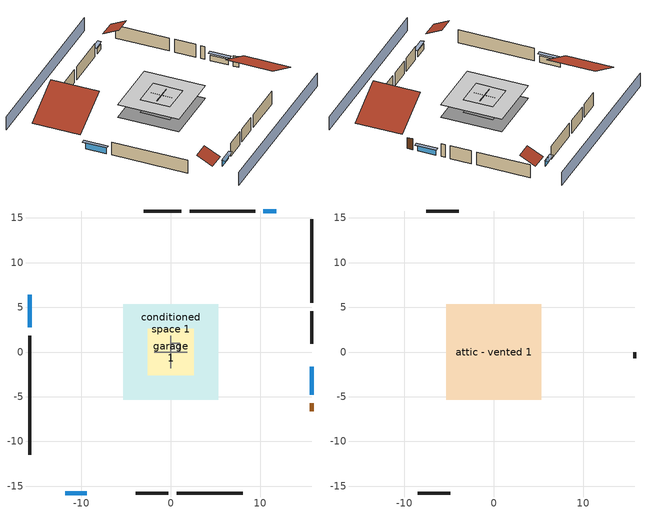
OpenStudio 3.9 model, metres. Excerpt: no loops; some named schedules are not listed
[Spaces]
garage 1
 floor foundation (Slab1 construction): -2.59,-2.59 -2.59,2.59 2.59,2.59 2.59,-2.59 z0
 wall outside (Wall1 construction): 9.43,15.78 2.12,15.78 z0:2.44
 wall outside (Wall2 construction): 15.78,0.91 15.78,4.57 z0:2.44
 wall outside (Wall12 construction): -3.92,-15.78 -0.27,-15.78 z0:2.44
 wall to conditioned space 1 (Wall5 construction Reversed): 0,1.83 0,-1.83 z0:2.44
 wall to conditioned space 1 (Wall6 construction Reversed): -1.83,0 1.83,0 z0:2.44
conditioned space 1
 floor foundation (Slab2 construction): -5.34,-5.34 -5.34,5.34 5.34,5.34 5.34,-5.34 z0
 wall outside (Wall3 construction): -15.78,1.84 -15.78,-11.49 z0:2.44
 wall outside (Wall4 construction): 1.19,15.78 -3,15.78 z0:2.44
 wall outside (Wall7 construction): 15.78,5.5 15.78,14.85 z0:2.44
 wall outside (Wall8 construction): 0.66,-15.78 8.07,-15.78 z0:2.44
 wall outside (AdiabaticWallConstruction): -15.78,6.41 -15.78,2.77 z0:1.22; 11.79,15.78 10.36,15.78 z0:0.98; 15.78,-4.79 15.78,-1.63 z0:1.07; -11.79,-15.78 -9.41,-15.78 z0:1.04
 wall outside (AdiabaticWallConstruction 1): 15.78,-6.63 15.78,-5.71 z0:2.03
 window (WindowConstruction): -15.78,6.4 -15.78,2.77 z0:1.22
 window (WindowConstruction 1): 11.79,15.78 10.36,15.78 z0:0.98
 window (WindowConstruction 2): 15.78,-4.79 15.78,-1.63 z0:1.07
 window (WindowConstruction 3): -11.79,-15.78 -9.41,-15.78 z0:1.04
 door (Door): 15.78,-6.63 15.78,-5.72 z0:2.03
furnace airloop ret air space
 floor adiabatic (AdiabaticConst): 0,0 0,1 1,1 1,0 z0
 wall adiabatic (AdiabaticConst): 0,1 0,0 1,0 1,1 0,1 z0:1
 ceiling adiabatic (AdiabaticConst): 1,0 1,1 0,1 0,0 z1
attic - vented 1
 floor to garage 1 (Floor1 construction): -2.59,-2.59 -2.59,2.59 2.59,2.59 2.59,-2.59 z2.44
 floor to conditioned space 1 (Floor2 construction Reversed): -5.34,-5.34 -5.34,5.34 5.34,5.34 5.34,-5.34 z2.44
 wall outside (Wall9 construction): -3.93,15.78 -7.56,15.78 z0:2.44
 wall outside (Wall10 construction): -8.48,-15.78 -4.85,-15.78 z0:2.44
 wall outside (Wall11 construction): 15.78,-0.71 15.78,-0.02 z0:2.44
 roof outside (Roof1 construction): -15.78,7.33,2.44 -8.23,7.33,6.21 -8.23,15.78,6.21 -15.78,15.78,2.44
 roof outside (Roof2 construction): 12.72,15.78,2.44 12.72,13.04,3.81 15.78,13.04,3.81 15.78,15.78,2.44
 roof outside (Roof3 construction): -12.72,-15.78,2.44 -12.72,-13.04,3.81 -15.78,-13.04,3.81 -15.78,-15.78,2.44
 roof outside (Roof4 construction): 15.78,-7.56,2.44 8.43,-7.56,6.11 8.43,-15.78,6.11 15.78,-15.78,2.44
shading: -15.78,-20.35 15.78,-20.35 / 15.78,20.35 -15.78,20.35 z0:2.44; -15.78,2.47 -15.78,6.71 -16.38,6.71 -16.38,2.47 z1.52; 10.06,15.78 12.09,15.78 12.09,16.38 10.06,16.38 z1.28; 15.78,-1.33 15.78,-5.09 16.38,-5.09 16.38,-1.33 z1.37; -9.11,-15.78 -12.09,-15.78 -12.09,-16.38 -9.11,-16.38 z1.34
[Site]
Portland Intl Arpt_OR: Latitude {deg}=45.59; Longitude {deg}=-122.6; Time Zone {hr}=-8; Elevation {m}=33; Terrain=Suburbs; Keep Site Location Information=Yes
[Site:GroundTemperature:Shallow]
10.2558, 8.96328, 8.85977, 9.47314, 11.9355, 14.3863, 16.5111, 17.8571, 17.9714, 16.8767, 14.8061, 12.4304
[Site:WaterMainsTemperature]
Calculation Method=Schedule; Temperature Schedule=mains temperature schedule
[Building]
Building 1
[Material] Roughness=Rough
Name | Thickness {m} | Conductivity {W/m-K} | Density {kg/m3} | Specific Heat {J/kg-K} | Thermal Absorptance | Solar Absorptance | Visible Absorptance
asphalt or fiberglass shingles | 0.00635 | 0.162714 | 1121.4 | 1465.45 | 0.9 | 0.85 | 0.85
roof rigid ins | 0.00281632 | 0.029427 | 32.04 | 1214.23 | 0.9 | 0.7 | 0.7
osb sheathing 0.5 in. | 0.0127 | 0.115458 | 512.64 | 1214.23 | 0.9 | 0.6 | 0.6
wood siding | 0.0254 | 0.102417 | 544.68 | 1172.36 | 0.9 | 0.85 | 0.85
osb sheathing 0.5 in. 1 | 0.0127 | 0.115458 | 512.64 | 1214.23 | 0.9 | 0.7 | 0.7
wall stud and cavity | 0.1397 | 0.727959 | 139.0536 | 1170.24 | 0.9 | 0.6 | 0.6
wall stud and cavity 1 | 0.1397 | 0.550994 | 139.0536 | 1170.24 | 0.9 | 0.7 | 0.7
gypsum board | 0.0127 | 0.160291 | 801 | 837.4 | 0.9 | 0.6 | 0.6
osb sheathing 0.5 in. 2; osb sheathing 0.5 in. 3 | 0.0127 | 0.115458 | 512.64 | 1214.23
wall stud and cavity 2 | 0.1397 | 0.335416 | 139.0536 | 1170.24 | 0.9 | 0.7 | 0.7
ceiling stud and cavity | 0.1397 | 1.39189 | 65.682 | 1177.47 | 0.9 | 0.7 | 0.7
ceiling loosefill ins | 0.338667 | 0.0480833 | 16.02 | 1046.75 | 0.9 | 0.7 | 0.7
ceiling stud and cavity 1 | 0.1397 | 0.0920385 | 65.682 | 1177.47 | 0.9 | 0.7 | 0.7
concrete 4.0 in. | 0.1016 | 1.803125 | 2242.8 | 837.4 | 0.9 | 0.7 | 0.7
floor covering | 0.0127 | 0.0450781 | 54.468 | 1339.84 | 0.9 | 0.9 | 0.9
wood siding 1; wood siding 2 | 0.0254 | 0.102417 | 544.68 | 1172.36
wall rigid ins | 0.512978 | 0.029427 | 32.04 | 1214.23 | 0.9 | 0.7 | 0.7
wall stud and cavity 3 | 0.0889 | 0.380278 | 52.3479 | 1209.89 | 0.9 | 0.7 | 0.7
door material | 0.04445 | 0.0612267 | 512.64 | 1214.23 | 0.9 | 0.7 | 0.7
wall stud and cavity 4 | 0.0889 | 0.391764 | 83.0341 | 1211.67 | 0.9 | 0.7 | 0.7
furniture material conditioned space 1; furniture material garage 1 | 0.1524 | 0.115458 | 640.8 | 1214.23 | 0.9 | 0.6 | 0.6
[Construction]
Roof1 construction; Roof2 construction; Roof3 construction; Roof4 construction: asphalt or fiberglass shingles, roof rigid ins, osb sheathing 0.5 in.
Wall1 construction; Wall2 construction: wood siding, osb sheathing 0.5 in. 1, wall stud and cavity
Wall3 construction; Wall4 construction: wood siding, osb sheathing 0.5 in. 1, wall stud and cavity 1, gypsum board
Wall5 construction Reversed: gypsum board, wall stud and cavity 2, osb sheathing 0.5 in. 2
Wall6 construction Reversed: gypsum board, wall stud and cavity 2, osb sheathing 0.5 in. 3
Wall7 construction; Wall8 construction: wood siding, osb sheathing 0.5 in. 3, wall stud and cavity 1, gypsum board
Wall9 construction; Wall10 construction; Wall11 construction; Wall12 construction: wood siding, osb sheathing 0.5 in. 3, wall stud and cavity
Floor1 construction: ceiling stud and cavity
Floor2 construction Reversed: gypsum board, ceiling stud and cavity 1, ceiling loosefill ins
Slab1 construction: concrete 4.0 in.
Slab2 construction: concrete 4.0 in., floor covering
WindowConstruction; WindowConstruction 1; WindowConstruction 2; WindowConstruction 3: WindowMaterial
AdiabaticWallConstruction: wood siding 1, wall rigid ins, wall stud and cavity 3, gypsum board
Door: door material
AdiabaticWallConstruction 1: wood siding 2, wall rigid ins, wall stud and cavity 3, gypsum board
PartitionWallConstruction: gypsum board, wall stud and cavity 4, gypsum board
furniture construction conditioned space 1: furniture material conditioned space 1
furniture construction garage 1: furniture material garage 1
AdiabaticConst: Adiabatic
[WindowMaterial:SimpleGlazingSystem]
WindowMaterial: U-Factor {W/m2-K}=4.31528; Solar Heat Gain Coefficient=0.67
[Material:NoMass]
Adiabatic: Roughness=Rough; Thermal Resistance {m2-K/W}=176.1
[ThermalZone] Multiplier=1; Use Ideal Air Loads=No
Name | Volume {m3} | Thermostat
conditioned space | 278.185 | conditioned space temperature setpoint
attic - vented | 124.583
garage | 65.242
furnace airloop ret air zone | 1
[Sizing:Zone] Zone Cooling Design Supply Air Temperature Input Method=SupplyAirTemperature; Zone Cooling Design Supply Air Temperature {C}=14; Zone Cooling Design Supply Air Temperature Difference {deltaC}=11.11; Zone Heating Design Supply Air Temperature Input Method=SupplyAirTemperature; Zone Heating Design Supply Air Temperature {C}=40; Zone Heating Design Supply Air Temperature Difference {deltaC}=11.11; Zone Cooling Design Supply Air Humidity Ratio {kg-H2O/kg-air}=0.0085; Zone Heating Design Supply Air Humidity Ratio {kg-H2O/kg-air}=0.008; Cooling Design Air Flow Method=DesignDay; Heating Design Air Flow Method=DesignDay; Account for Dedicated Outdoor Air System=No; Dedicated Outdoor Air System Control Strategy=NeutralSupplyAir; Dedicated Outdoor Air Low Setpoint Temperature for Design {C}=autosize; Dedicated Outdoor Air High Setpoint Temperature for Design {C}=autosize; Zone Load Sizing Method=Sensible Load Only No Latent Load; Zone Latent Cooling Design Supply Air Humidity Ratio Input Method=HumidityRatioDifference; Zone Cooling Design Supply Air Humidity Ratio Difference {kgWater/kgDryAir}=0.005; Zone Latent Heating Design Supply Air Humidity Ratio Input Method=HumidityRatioDifference; Zone Humidification Design Supply Air Humidity Ratio Difference {kgWater/kgDryAir}=0.005; Sizing Option=Coincident
attic - vented; garage; furnace airloop ret air zone
[Space]
Name | Thermal Zone | Volume {m3}
conditioned space 1 | conditioned space | 278.185
attic - vented 1 | attic - vented | 124.583
garage 1 | garage | 65.242
furnace airloop ret air space | furnace airloop ret air zone
[ThermostatSetpoint:DualSetpoint]
conditioned space temperature setpoint: Heating Setpoint Temperature Schedule=heating setpoint; Cooling Setpoint Temperature Schedule=cooling setpoint; Temperature Difference Between Cutout And Setpoint {deltaC}=0
[Foundation:Kiva] Wall Height Above Grade {m}=0.1016; Wall Depth Below Slab {m}=0.2032
Name | Initial Indoor Air Temperature {C}
Foundation Kiva 1 | 13.4258
Foundation Kiva 2 | 20.5556
[Foundation:Kiva:Settings]
Soil Conductivity {W/m-K}=1.3848; Soil Density {kg/m3}=1842.3; Soil Specific Heat {J/kg-K}=418.7; Ground Solar Absorptivity=0.9; Ground Thermal Absorptivity=0.9; Ground Surface Roughness {m}=0.03; Far-Field Width {m}=40; Deep-Ground Boundary Condition=ZeroFlux; Deep-Ground Depth {m}=40; Minimum Cell Dimension {m}=0.2; Maximum Cell Growth Coefficient=3; Simulation Timestep=Timestep
[SurfaceProperty:ExposedFoundationPerimeter] Exposed Perimeter Calculation Method=TotalExposedPerimeter
Name | Total Exposed Perimeter {m}
Slab1 | 14.6304
Slab2 | 39.80688
[SurfaceProperty:IncidentSolarMultiplier] Incident Solar Multiplier=1; Incident Solar Multiplier Schedule=trans schedule winter=0.85 summer=0.7
Window1; Window2; Window3; Window4
[InternalMass:Definition] Design Level Calculation Method=SurfaceArea
Name | Construction | Surface Area {m2}
partition wall mass | PartitionWallConstruction | 114.085
furniture mass conditioned space 1 | furniture construction conditioned space 1 | 45.63397
furniture mass garage 1 | furniture construction garage 1 | 2.67561
[InternalMass] Multiplier=1
Name | Internal Mass Definition | Space or SpaceType
partition wall mass | partition wall mass | conditioned space 1
furniture mass conditioned space 1 | furniture mass conditioned space 1 | conditioned space 1
furniture mass garage 1 | furniture mass garage 1 | garage 1
[EnergyManagementSystem:Sensor]
Name | Output Variable or Output Meter Index Key | Output Variable or Output Meter
water_heater_amb_temp; fridge_tin_s_1 | garage | Zone Mean Air Temperature
water_heater_amb_rh | garage | Zone Air Relative Humidity
water_heater_T_set | water heater setpoint | Schedule Value
out_pb_s |  | Site Outdoor Air Barometric Pressure
out_wt_s |  | Site Outdoor Air Humidity Ratio
site_vw_s |  | Site Wind Speed
cool_season | cooling season schedule | Schedule Value
furnace_airloop_AH_MFR_s | Node 15 | System Node Mass Flow Rate
furnace_airloop_AH_VFR_s | Node 15 | System Node Current Density Volume Flow Rate
furnace_airloop_AH_Tout_s | Node 15 | System Node Temperature
furnace_airloop_AH_Wout_s | Node 15 | System Node Humidity Ratio
furnace_airloop_RA_T_s | Node 18 | System Node Temperature
furnace_airloop_Ra_W_s | Node 18 | System Node Humidity Ratio
furnace_airloop_0_DZ_T_s | attic - vented | Zone Air Temperature
furnace_airloop_0_DZ_W_s | attic - vented | Zone Mean Air Humidity Ratio
natural_vent_s | natural vent schedule | Schedule Value
htg_sp_s | heating setpoint | Schedule Value
clg_sp_s | cooling setpoint | Schedule Value
mech_vent_range_fan_0_sch_s | mech vent range fan 0 schedule | Schedule Value
mech_vent_bath_fan_0_sch_s | mech vent bath fan 0 schedule | Schedule Value
clothes_dryer_exhaust_0_sch_s | clothes_dryer | Schedule Value
site_temp | Environment | Site Outdoor Air Drybulb Temperature
discharge_sch_sensor | electric_vehicle_discharging | Schedule Value
charge_sch_sensor | electric_vehicle_charging | Schedule Value
soc_sensor | Vehicle1 li ion | Electric Storage Charge Fraction
htg_load_cond |  | Heating:EnergyTransfer:Zone:CONDITIONED SPACE
clg_load_cond |  | Cooling:EnergyTransfer:Zone:CONDITIONED SPACE
htg_load_duct |  | Heating:EnergyTransfer:Zone:FURNACE AIRLOOP RET AIR ZONE
clg_load_duct |  | Cooling:EnergyTransfer:Zone:FURNACE AIRLOOP RET AIR ZONE
s_conv | Floor2 | Surface Inside Face Convection Heat Gain Energy
s_ig | Floor2 | Surface Inside Face Internal Gains Radiation Heat Gain Energy
s_sol | Floor2 | Surface Inside Face Solar Radiation Heat Gain Energy
s_lgt | Floor2 | Surface Inside Face Lights Radiation Heat Gain Energy
s_surf | Floor2 | Surface Inside Face Net Surface Thermal Radiation Heat Gain Energy
s_conv_1 | Slab2 | Surface Inside Face Convection Heat Gain Energy
s_ig_1 | Slab2 | Surface Inside Face Internal Gains Radiation Heat Gain Energy
s_sol_1 | Slab2 | Surface Inside Face Solar Radiation Heat Gain Energy
s_lgt_1 | Slab2 | Surface Inside Face Lights Radiation Heat Gain Energy
s_surf_1 | Slab2 | Surface Inside Face Net Surface Thermal Radiation Heat Gain Energy
ss_sol | Door1 | Surface Inside Face Solar Radiation Heat Gain Energy
ss_lgt | Door1 | Surface Inside Face Lights Radiation Heat Gain Energy
ss_conv | Door1 | Surface Inside Face Convection Heat Gain Energy
ss_ig | Door1 | Surface Inside Face Internal Gains Radiation Heat Gain Energy
ss_surf | Door1 | Surface Inside Face Net Surface Thermal Radiation Heat Gain Energy
ss_conv_1 | Window1 | Surface Inside Face Convection Heat Gain Energy
ss_ig_1 | Window1 | Surface Inside Face Internal Gains Radiation Heat Gain Energy
ss_surf_1 | Window1 | Surface Inside Face Net Surface Thermal Radiation Heat Gain Energy
ss_trans_in | Window1 | Surface Window Transmitted Solar Radiation Rate
ss_back_out | Window1 | Surface Window Shortwave from Zone Back Out Window Heat Transfer Rate
ss_trans_out | Window1 | Surface Inside Face Initial Transmitted Diffuse Transmitted Out Window Solar Radiation Rate
ss_conv_2 | Window2 | Surface Inside Face Convection Heat Gain Energy
ss_ig_2 | Window2 | Surface Inside Face Internal Gains Radiation Heat Gain Energy
ss_surf_2 | Window2 | Surface Inside Face Net Surface Thermal Radiation Heat Gain Energy
ss_trans_in_1 | Window2 | Surface Window Transmitted Solar Radiation Rate
ss_back_out_1 | Window2 | Surface Window Shortwave from Zone Back Out Window Heat Transfer Rate
ss_trans_out_1 | Window2 | Surface Inside Face Initial Transmitted Diffuse Transmitted Out Window Solar Radiation Rate
ss_conv_3 | Window3 | Surface Inside Face Convection Heat Gain Energy
ss_ig_3 | Window3 | Surface Inside Face Internal Gains Radiation Heat Gain Energy
ss_surf_3 | Window3 | Surface Inside Face Net Surface Thermal Radiation Heat Gain Energy
ss_trans_in_2 | Window3 | Surface Window Transmitted Solar Radiation Rate
ss_back_out_2 | Window3 | Surface Window Shortwave from Zone Back Out Window Heat Transfer Rate
ss_trans_out_2 | Window3 | Surface Inside Face Initial Transmitted Diffuse Transmitted Out Window Solar Radiation Rate
ss_conv_4 | Window4 | Surface Inside Face Convection Heat Gain Energy
ss_ig_4 | Window4 | Surface Inside Face Internal Gains Radiation Heat Gain Energy
ss_surf_4 | Window4 | Surface Inside Face Net Surface Thermal Radiation Heat Gain Energy
ss_trans_in_3 | Window4 | Surface Window Transmitted Solar Radiation Rate
ss_back_out_3 | Window4 | Surface Window Shortwave from Zone Back Out Window Heat Transfer Rate
ss_trans_out_3 | Window4 | Surface Inside Face Initial Transmitted Diffuse Transmitted Out Window Solar Radiation Rate
s_conv_2 | Wall3 | Surface Inside Face Convection Heat Gain Energy
s_ig_2 | Wall3 | Surface Inside Face Internal Gains Radiation Heat Gain Energy
s_sol_2 | Wall3 | Surface Inside Face Solar Radiation Heat Gain Energy
s_lgt_2 | Wall3 | Surface Inside Face Lights Radiation Heat Gain Energy
s_surf_2 | Wall3 | Surface Inside Face Net Surface Thermal Radiation Heat Gain Energy
s_conv_3 | Wall4 | Surface Inside Face Convection Heat Gain Energy
s_ig_3 | Wall4 | Surface Inside Face Internal Gains Radiation Heat Gain Energy
s_sol_3 | Wall4 | Surface Inside Face Solar Radiation Heat Gain Energy
s_lgt_3 | Wall4 | Surface Inside Face Lights Radiation Heat Gain Energy
s_surf_3 | Wall4 | Surface Inside Face Net Surface Thermal Radiation Heat Gain Energy
s_conv_4 | Wall5 | Surface Inside Face Convection Heat Gain Energy
s_ig_4 | Wall5 | Surface Inside Face Internal Gains Radiation Heat Gain Energy
s_sol_4 | Wall5 | Surface Inside Face Solar Radiation Heat Gain Energy
s_lgt_4 | Wall5 | Surface Inside Face Lights Radiation Heat Gain Energy
s_surf_4 | Wall5 | Surface Inside Face Net Surface Thermal Radiation Heat Gain Energy
s_conv_5 | Wall6 | Surface Inside Face Convection Heat Gain Energy
s_ig_5 | Wall6 | Surface Inside Face Internal Gains Radiation Heat Gain Energy
s_sol_5 | Wall6 | Surface Inside Face Solar Radiation Heat Gain Energy
s_lgt_5 | Wall6 | Surface Inside Face Lights Radiation Heat Gain Energy
s_surf_5 | Wall6 | Surface Inside Face Net Surface Thermal Radiation Heat Gain Energy
s_conv_6 | Wall7 | Surface Inside Face Convection Heat Gain Energy
s_ig_6 | Wall7 | Surface Inside Face Internal Gains Radiation Heat Gain Energy
s_sol_6 | Wall7 | Surface Inside Face Solar Radiation Heat Gain Energy
s_lgt_6 | Wall7 | Surface Inside Face Lights Radiation Heat Gain Energy
s_surf_6 | Wall7 | Surface Inside Face Net Surface Thermal Radiation Heat Gain Energy
s_conv_7 | Wall8 | Surface Inside Face Convection Heat Gain Energy
s_ig_7 | Wall8 | Surface Inside Face Internal Gains Radiation Heat Gain Energy
s_sol_7 | Wall8 | Surface Inside Face Solar Radiation Heat Gain Energy
s_lgt_7 | Wall8 | Surface Inside Face Lights Radiation Heat Gain Energy
s_surf_7 | Wall8 | Surface Inside Face Net Surface Thermal Radiation Heat Gain Energy
im_conv | furniture mass conditioned space 1 | Surface Inside Face Convection Heat Gain Energy
im_ig | furniture mass conditioned space 1 | Surface Inside Face Internal Gains Radiation Heat Gain Energy
im_sol | furniture mass conditioned space 1 | Surface Inside Face Solar Radiation Heat Gain Energy
im_lgt | furniture mass conditioned space 1 | Surface Inside Face Lights Radiation Heat Gain Energy
im_surf | furniture mass conditioned space 1 | Surface Inside Face Net Surface Thermal Radiation Heat Gain Energy
im_conv_1 | partition wall mass | Surface Inside Face Convection Heat Gain Energy
im_ig_1 | partition wall mass | Surface Inside Face Internal Gains Radiation Heat Gain Energy
im_sol_1 | partition wall mass | Surface Inside Face Solar Radiation Heat Gain Energy
im_lgt_1 | partition wall mass | Surface Inside Face Lights Radiation Heat Gain Energy
im_surf_1 | partition wall mass | Surface Inside Face Net Surface Thermal Radiation Heat Gain Energy
airflow_gain | infil flow | Infiltration Sensible Heat Gain Energy
airflow_loss | infil flow | Infiltration Sensible Heat Loss Energy
airflow_gain_1 | natural vent flow | Infiltration Sensible Heat Gain Energy
airflow_loss_1 | natural vent flow | Infiltration Sensible Heat Loss Energy
airflow_gain_2 | whole house fan flow | Infiltration Sensible Heat Gain Energy
[OtherEquipment:Definition] Design Level Calculation Method=EquipmentLevel
Name | Design Level {W} | Fraction Latent | Fraction Radiant | Fraction Lost
water heater sens; furnace airloop_0 SupSensLkToCond; furnace airloop_0 SupCondToLv; furnace airloop_0 RetCondToRP; furnace airloop_0 RetSensLkToRP; furnace airloop_0 SupCondToDZ; furnace airloop_0 RetCondToDZ; furnace airloop_0 SupSensLkToDZ; mech vent house fan sensible load | 0 | 0 | 0 | 0
water heater lat; furnace airloop_0 SupLatLkToCond; furnace airloop_0 RetLatLkToRP; furnace airloop_0 SupLatLkToDZ; mech vent house fan latent load | 0 | 1 | 0 | 0
water heater energy adjustment1 | 0.01 | 0 | 0 | 1
clothes dryer 2 | 0 | 0.015 | 0.081 | 0.85
cooking range 2 | 4425.51 | 0.16 | 0.384 | 0.2
general water use sensible | -43.4886 | 0 | 0.6 | 0
general water use latent | 44.1266 | 1 | 0 | 0
[OtherEquipment]
Name | Other Equipment Definition | Space or SpaceType | Schedule | Fuel Type
water heater sens | water heater sens | garage 1 | Always On Discrete
water heater lat | water heater lat | garage 1 | Always On Discrete
water heater energy adjustment1 | water heater energy adjustment1 | garage 1 | Always On Discrete | Electricity
clothes dryer 1 | clothes dryer 2 | conditioned space 1 | clothes_dryer | Electricity
cooking range 1 | cooking range 2 | conditioned space 1 | cooking_range | NaturalGas
general water use sensible | general water use sensible | conditioned space 1 | general water use schedule
general water use latent | general water use latent | conditioned space 1 | general water use schedule
furnace airloop_0 SupSensLkToCond | furnace airloop_0 SupSensLkToCond | conditioned space 1 | Always On Discrete
furnace airloop_0 SupLatLkToCond | furnace airloop_0 SupLatLkToCond | conditioned space 1 | Always On Discrete
furnace airloop_0 SupCondToLv | furnace airloop_0 SupCondToLv | conditioned space 1 | Always On Discrete
furnace airloop_0 RetCondToRP | furnace airloop_0 RetCondToRP | furnace airloop ret air space | Always On Discrete
furnace airloop_0 RetSensLkToRP | furnace airloop_0 RetSensLkToRP | furnace airloop ret air space | Always On Discrete
furnace airloop_0 RetLatLkToRP | furnace airloop_0 RetLatLkToRP | furnace airloop ret air space | Always On Discrete
furnace airloop_0 SupCondToDZ | furnace airloop_0 SupCondToDZ | attic - vented 1 | Always On Discrete
furnace airloop_0 RetCondToDZ | furnace airloop_0 RetCondToDZ | attic - vented 1 | Always On Discrete
furnace airloop_0 SupSensLkToDZ | furnace airloop_0 SupSensLkToDZ | attic - vented 1 | Always On Discrete
furnace airloop_0 SupLatLkToDZ | furnace airloop_0 SupLatLkToDZ | attic - vented 1 | Always On Discrete
mech vent house fan sensible load | mech vent house fan sensible load | conditioned space 1 | Always On Discrete
mech vent house fan latent load | mech vent house fan latent load | conditioned space 1 | Always On Discrete
[ElectricEquipment:Definition] Design Level Calculation Method=EquipmentLevel
Name | Design Level {W} | Fraction Latent | Fraction Radiant | Fraction Lost
clothes washer | 870.078 | 0.03 | 0.162 | 0.7
clothes dryer | 9983.29 | 0.015 | 0.081 | 0.85
dishwasher | 755.047 | 0.3 | 0.18 | 0.4
fridge | 45.9075 | 0 | 0.6 | 0
fridge 2 | 90.9498 | 0 | 0.6 | 0
cooking range | 151.005 | 0.16 | 0.384 | 0.2
misc tv | 1125.49 | 0 | 0.6 | 0
misc plug loads | 605.963 | 0.021 | 0.558 | 0.049
whole house fan; mech vent house fan | 0 | 0 | 0 | 1
mech vent house fan cfis | 0 | 0 | 0 | 0
mech vent range fan 0 | 30 | 0 | 0 | 1
mech vent bath fan 0 | 15 | 0 | 0 | 1
[ElectricEquipment]
Name | Electric Equipment Definition | Space or SpaceType | Schedule
clothes washer | clothes washer | conditioned space 1 | clothes_washer
clothes dryer | clothes dryer | conditioned space 1 | clothes_dryer
dishwasher | dishwasher | conditioned space 1 | dishwasher
fridge | fridge | conditioned space 1 | fridge schedule
fridge 1 | fridge 2 | garage 1 | fridge schedule 1
cooking range | cooking range | conditioned space 1 | cooking_range
misc tv | misc tv | conditioned space 1 | plug_loads_tv
misc plug loads | misc plug loads | conditioned space 1 | plug_loads_other
whole house fan | whole house fan | conditioned space 1 | Always On Discrete
mech vent house fan | mech vent house fan | conditioned space 1 | mech vent house fan schedule
mech vent house fan cfis | mech vent house fan cfis | conditioned space 1 | mech vent house fan cfis schedule
mech vent range fan 0 | mech vent range fan 0 | conditioned space 1 | mech vent range fan 0 schedule
mech vent bath fan 0 | mech vent bath fan 0 | conditioned space 1 | mech vent bath fan 0 schedule
[WaterUse:Equipment:Definition]
Name | Peak Flow Rate {m3/s}
clothes washer | 2.59965e-05
dishwasher | 1.58834e-05
[Lights:Definition] Design Level Calculation Method=LightingLevel; Fraction Radiant=0.6; Fraction Visible=0.2; Return Air Fraction=0
Name | Lighting Level {W}
interior lighting | 1085.39
garage lighting | 70.375
[Lights] Fraction Replaceable=1
Name | Lights Definition | Space or SpaceType | Schedule
interior lighting | interior lighting | conditioned space 1 | lighting_interior
garage lighting | garage lighting | garage 1 | lighting_garage
[Exterior:Lights:Definition]
exterior lighting: Design Level {W}=37.1441
[Exterior:Lights]
exterior lighting: Exterior Lights Definition=exterior lighting; Schedule=exterior lighting schedule
[People:Definition]
occupants: Number of People Calculation Method=People; Number of People {people}=2; Fraction Radiant=0.314171; Sensible Heat Fraction=0.56303; Carbon Dioxide Generation Rate {m3/s-W}=0; Enable ASHRAE 55 Comfort Warnings=No; Mean Radiant Temperature Calculation Type=EnclosureAveraged
[People]
occupants: People Definition=occupants; Space or SpaceType=conditioned space 1; Number of People Schedule=occupants; Activity Level Schedule=occupants activity schedule; Multiplier=1
[ZoneMixing] Schedule=Always On Continuous; Design Flow Rate Calculation Method=Flow/Zone; Design Flow Rate {m3/s}=0
Name | Zone or Space | Source Zone or Space
furnace airloop_0 ZoneMixDZToCond mix | conditioned space | attic - vented
furnace airloop_0 ZoneMixCondToDZ mix; whole house fan mix | attic - vented | conditioned space
[SpaceInfiltration:DesignFlowRate] Schedule=Always On Discrete; Design Flow Rate Calculation Method=Flow/Space; Design Flow Rate {m3/s}=0
Name | Space or SpaceType
natural vent flow; whole house fan flow; infil flow | conditioned space 1
attic_vented 1 duct leakage imbalance infil flow | attic - vented 1
[SpaceInfiltration:EffectiveLeakageArea] Schedule=Always On Discrete
Name | Space or SpaceType | Effective Air Leakage Area {cm2} | Stack Coefficient | Wind Coefficient
infil garage 1 | garage 1 | 339.796 | 0.000129147 | 4.38083e-05
infil attic - vented 1 | attic - vented 1 | 4694.23 | 0.000184533 | 3.53165e-05
